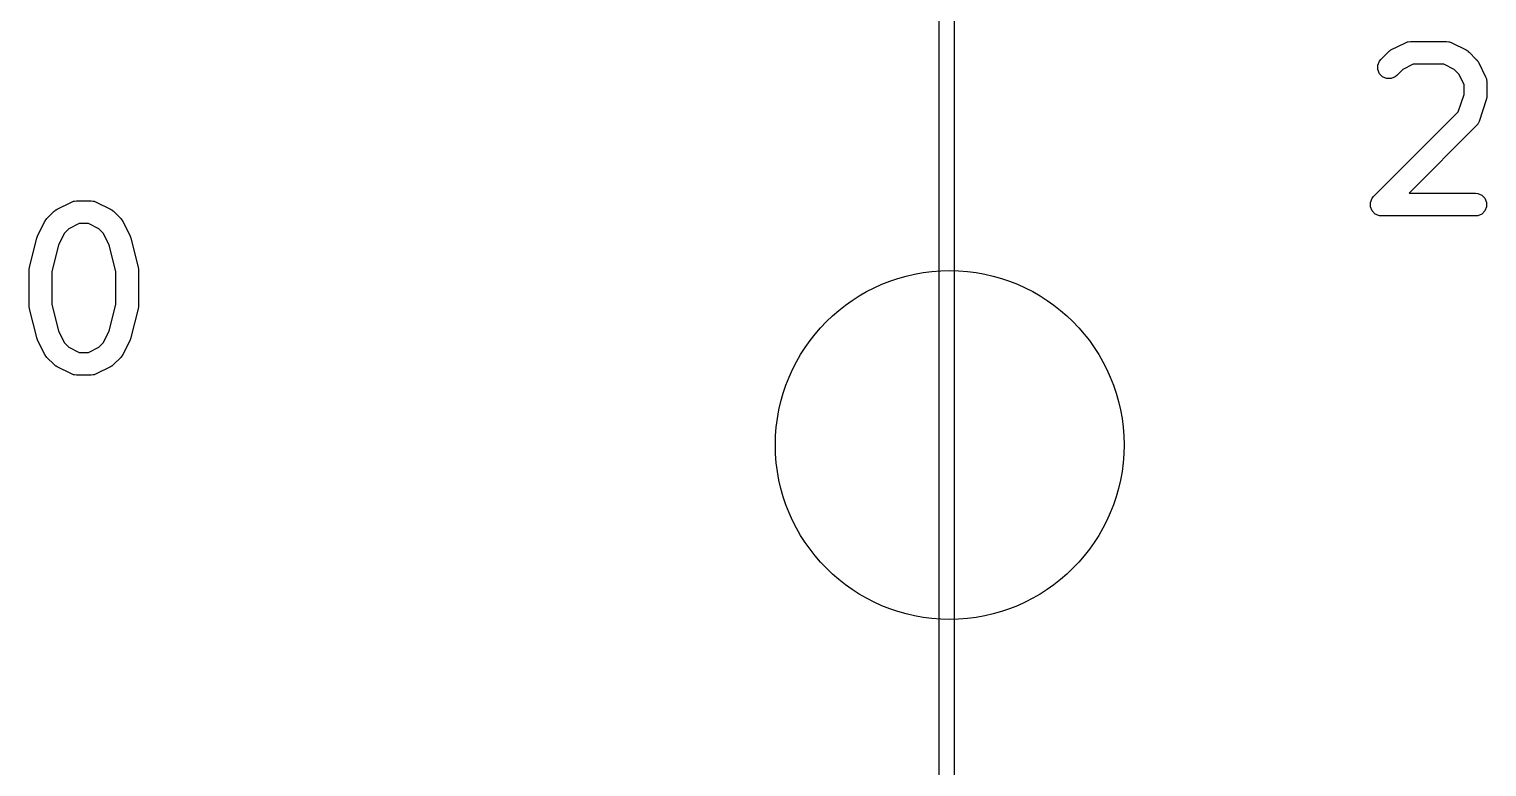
# Model space of a CAD drawing. Extents: x 0.58 to 7.69, y -5.21 to -0.56.
# Drawn here: x 1.9715 to 2.3502, y -1.2269 to -1.0354 of the extents above; entities that cross this region are included whole.
import ezdxf

# ---------------------------------------------------------------- set-up
doc = ezdxf.new("R2010")
doc.units = 0
doc.header["$MEASUREMENT"] = 0
doc.layers.add('BLACK', color=7, linetype='CONTINUOUS')

msp = doc.modelspace()

# ---------------------------------------------------------------- linework, layer by layer
at = {"layer": 'BLACK', "linetype": 'CONTINUOUS'}
for p, q in [((2.21181, -0.75236), (2.21181, -1.25923)), ((2.20787, -1.25923), (2.20787, -0.88701)), ((2.3245, -1.04132), (2.32472, -1.04113)), ((2.32472, -1.04113), (2.32477, -1.04107)), ((2.32477, -1.04107), (2.32486, -1.04101)), ((2.32486, -1.04101), (2.32494, -1.04095)), ((2.32494, -1.04095), (2.32502, -1.04092)), ((2.32502, -1.04092), (2.32526, -1.04076)), ((2.32526, -1.04076), (2.32901, -1.03889)), ((2.32901, -1.03889), (2.32955, -1.03868)), ((2.32955, -1.03868), (2.32966, -1.03867)), ((2.32966, -1.03867), (2.32976, -1.03863)), ((2.32976, -1.03863), (2.33033, -1.03858)), ((2.33033, -1.03858), (2.33971, -1.03858)), ((2.33971, -1.03858), (2.34028, -1.03863)), ((2.34028, -1.03863), (2.34038, -1.03867)), ((2.34038, -1.03867), (2.34049, -1.03868)), ((2.34049, -1.03868), (2.34103, -1.03889)), ((2.34103, -1.03889), (2.34478, -1.04076)), ((2.34478, -1.04076), (2.34503, -1.04092)), ((2.34503, -1.04092), (2.3451, -1.04095)), ((2.3451, -1.04095), (2.34518, -1.04101)), ((2.34518, -1.04101), (2.34527, -1.04107)), ((2.34527, -1.04107), (2.34532, -1.04113)), ((2.34532, -1.04113), (2.34554, -1.04132)), ((2.32181, -1.0447), (2.32225, -1.04364)), ((2.32181, -1.04585), (2.32181, -1.0447)), ((2.32225, -1.04364), (2.32262, -1.04319)), ((2.32262, -1.04319), (2.3245, -1.04132)), ((2.33103, -1.04448), (2.32833, -1.04583)), ((2.33901, -1.04448), (2.33103, -1.04448)), ((2.34171, -1.04583), (2.33901, -1.04448)), ((2.34554, -1.04132), (2.34742, -1.04319)), ((2.34742, -1.04319), (2.34761, -1.04342)), ((2.34761, -1.04342), (2.34766, -1.04347)), ((2.34766, -1.04347), (2.34772, -1.04356)), ((2.34772, -1.04356), (2.34779, -1.04364)), ((2.34779, -1.04364), (2.34782, -1.04371)), ((2.34782, -1.04371), (2.34797, -1.04396)), ((2.34797, -1.04396), (2.34985, -1.04771)), ((2.32225, -1.04692), (2.32181, -1.04585)), ((2.32307, -1.04773), (2.32225, -1.04692)), ((2.32413, -1.04817), (2.32307, -1.04773)), ((2.32529, -1.04817), (2.32413, -1.04817)), ((2.32635, -1.04773), (2.32529, -1.04817)), ((2.3268, -1.04737), (2.32635, -1.04773)), ((2.32833, -1.04583), (2.3268, -1.04737)), ((2.34291, -1.04703), (2.34171, -1.04583)), ((2.34425, -1.04972), (2.34291, -1.04703)), ((2.34985, -1.04771), (2.35005, -1.04825)), ((2.35005, -1.04825), (2.35006, -1.04835)), ((2.35006, -1.04835), (2.3501, -1.04845)), ((2.3501, -1.04845), (2.35016, -1.04903)), ((2.34275, -1.05681), (2.34425, -1.0523)), ((2.34425, -1.0523), (2.34425, -1.04972)), ((2.35016, -1.04903), (2.35016, -1.05278)), ((2.35001, -1.05371), (2.34813, -1.05933)), ((2.35007, -1.05343), (2.35001, -1.05371)), ((2.3501, -1.05335), (2.35007, -1.05343)), ((2.35011, -1.05325), (2.3501, -1.05335)), ((2.35014, -1.05315), (2.35011, -1.05325)), ((2.35016, -1.05278), (2.35013, -1.05307)), ((2.35013, -1.05307), (2.35014, -1.05315)), ((2.32075, -1.07881), (2.34275, -1.05681)), ((2.34779, -1.06004), (2.34742, -1.06049)), ((2.34783, -1.05994), (2.34779, -1.06004)), ((2.3479, -1.05986), (2.34783, -1.05994)), ((2.34813, -1.05933), (2.3479, -1.05986)), ((2.34742, -1.06049), (2.32996, -1.07795)), ((2.32038, -1.07926), (2.32075, -1.07881)), ((2.32996, -1.07795), (2.34721, -1.07795)), ((2.34721, -1.07795), (2.34778, -1.078)), ((2.34778, -1.078), (2.34885, -1.07844)), ((2.34885, -1.07844), (2.34966, -1.07926)), ((1.97613, -1.08453), (1.978, -1.08265)), ((1.978, -1.08265), (1.97823, -1.08247)), ((1.97823, -1.08247), (1.97828, -1.08241)), ((1.97828, -1.08241), (1.97837, -1.08235)), ((1.97837, -1.08235), (1.97845, -1.08229)), ((1.97845, -1.08229), (1.97852, -1.08226)), ((1.97852, -1.08226), (1.97877, -1.0821)), ((1.97877, -1.0821), (1.98252, -1.08023)), ((1.98252, -1.08023), (1.98306, -1.08002)), ((1.98306, -1.08002), (1.98317, -1.08001)), ((1.98317, -1.08001), (1.98326, -1.07997)), ((1.98326, -1.07997), (1.98384, -1.07991)), ((1.98384, -1.07991), (1.98759, -1.07991)), ((1.98759, -1.07991), (1.98817, -1.07997)), ((1.98817, -1.07997), (1.98826, -1.08001)), ((1.98826, -1.08001), (1.98837, -1.08002)), ((1.98837, -1.08002), (1.98891, -1.08023)), ((1.98891, -1.08023), (1.99266, -1.0821)), ((1.99266, -1.0821), (1.99291, -1.08226)), ((1.99291, -1.08226), (1.99298, -1.08229)), ((1.99298, -1.08229), (1.99306, -1.08235)), ((1.99306, -1.08235), (1.99315, -1.08241)), ((1.99315, -1.08241), (1.9932, -1.08247)), ((1.9932, -1.08247), (1.99343, -1.08265)), ((1.99343, -1.08265), (1.9953, -1.08453)), ((2.31994, -1.08032), (2.32038, -1.07926)), ((2.31994, -1.08147), (2.31994, -1.08032)), ((2.32038, -1.08254), (2.31994, -1.08147)), ((2.32119, -1.08335), (2.32038, -1.08254)), ((2.34966, -1.08254), (2.34885, -1.08335)), ((2.34966, -1.07926), (2.3501, -1.08032)), ((2.3501, -1.08147), (2.34966, -1.08254)), ((2.3501, -1.08032), (2.3501, -1.08147)), ((1.9737, -1.08905), (1.97557, -1.0853)), ((1.97557, -1.0853), (1.97573, -1.08505)), ((1.97573, -1.08505), (1.97576, -1.08498)), ((1.97576, -1.08498), (1.97583, -1.08489)), ((1.97583, -1.08489), (1.97588, -1.08481)), ((1.97588, -1.08481), (1.97594, -1.08475)), ((1.97594, -1.08475), (1.97613, -1.08453)), ((1.98454, -1.08582), (1.98184, -1.08717)), ((1.98689, -1.08582), (1.98454, -1.08582)), ((1.98959, -1.08717), (1.98689, -1.08582)), ((1.9953, -1.08453), (1.99549, -1.08475)), ((1.99549, -1.08475), (1.99555, -1.08481)), ((1.99555, -1.08481), (1.9956, -1.08489)), ((1.9956, -1.08489), (1.99567, -1.08498)), ((1.99567, -1.08498), (1.9957, -1.08505)), ((1.9957, -1.08505), (1.99585, -1.0853)), ((1.99585, -1.0853), (1.99773, -1.08905)), ((2.32226, -1.08379), (2.32119, -1.08335)), ((2.32283, -1.08385), (2.32226, -1.08379)), ((2.34721, -1.08385), (2.32283, -1.08385)), ((2.34778, -1.08379), (2.34721, -1.08385)), ((2.34885, -1.08335), (2.34778, -1.08379)), ((1.9716, -1.09715), (1.97348, -1.08965)), ((1.97348, -1.08965), (1.97349, -1.08961)), ((1.97349, -1.08959), (1.97358, -1.08935)), ((1.97349, -1.08961), (1.97349, -1.08959)), ((1.97358, -1.08935), (1.97367, -1.0891)), ((1.97367, -1.0891), (1.97368, -1.08909)), ((1.97368, -1.08909), (1.9737, -1.08905)), ((1.98064, -1.08837), (1.97913, -1.0914)), ((1.98184, -1.08717), (1.98064, -1.08837)), ((1.99079, -1.08837), (1.98959, -1.08717)), ((1.9923, -1.0914), (1.99079, -1.08837)), ((1.99773, -1.08905), (1.99775, -1.08909)), ((1.99775, -1.08909), (1.99776, -1.0891)), ((1.99776, -1.0891), (1.99784, -1.08935)), ((1.99784, -1.08935), (1.99794, -1.08959)), ((1.99794, -1.08959), (1.99794, -1.08961)), ((1.99794, -1.08961), (1.99795, -1.08965)), ((1.99795, -1.08965), (1.99983, -1.09715)), ((1.97913, -1.0914), (1.97742, -1.09823)), ((1.99401, -1.09823), (1.9923, -1.0914)), ((1.97151, -1.09786), (1.97152, -1.09776)), ((1.97151, -1.10724), (1.97151, -1.09786)), ((1.97152, -1.09772), (1.97155, -1.09751)), ((1.97152, -1.09776), (1.97152, -1.09772)), ((1.97155, -1.09751), (1.97157, -1.09729)), ((1.97157, -1.09729), (1.97159, -1.09725)), ((1.97159, -1.09725), (1.9716, -1.09715)), ((1.99983, -1.09715), (1.99984, -1.09725)), ((1.99984, -1.09725), (1.99986, -1.09729)), ((1.99986, -1.09729), (1.99988, -1.09751)), ((1.99988, -1.09751), (1.99991, -1.09772)), ((1.99991, -1.09772), (1.99991, -1.09776)), ((1.99991, -1.09776), (1.99992, -1.09786)), ((1.99992, -1.09786), (1.99992, -1.10724)), ((1.97742, -1.09823), (1.97742, -1.10688)), ((1.99401, -1.10688), (1.99401, -1.09823)), ((1.97152, -1.10734), (1.97151, -1.10724)), ((1.97152, -1.10738), (1.97152, -1.10734)), ((1.97155, -1.1076), (1.97152, -1.10738)), ((1.97157, -1.10781), (1.97155, -1.1076)), ((1.97159, -1.10786), (1.97157, -1.10781)), ((1.9716, -1.10795), (1.97159, -1.10786)), ((1.97348, -1.11545), (1.9716, -1.10795)), ((1.97742, -1.10688), (1.97913, -1.11371)), ((1.9923, -1.11371), (1.99401, -1.10688)), ((1.99983, -1.10795), (1.99795, -1.11545)), ((1.99984, -1.10786), (1.99983, -1.10795)), ((1.99986, -1.10781), (1.99984, -1.10786)), ((1.99988, -1.1076), (1.99986, -1.10781)), ((1.99991, -1.10738), (1.99988, -1.1076)), ((1.99992, -1.10724), (1.99991, -1.10734)), ((1.99991, -1.10734), (1.99991, -1.10738)), ((1.97349, -1.1155), (1.97348, -1.11545)), ((1.97349, -1.11552), (1.97349, -1.1155)), ((1.97358, -1.11576), (1.97349, -1.11552)), ((1.97367, -1.116), (1.97358, -1.11576)), ((1.97368, -1.11602), (1.97367, -1.116)), ((1.9737, -1.11606), (1.97368, -1.11602)), ((1.97557, -1.11981), (1.9737, -1.11606)), ((1.97913, -1.11371), (1.98064, -1.11674)), ((1.98064, -1.11674), (1.98184, -1.11794)), ((1.98959, -1.11794), (1.99079, -1.11674)), ((1.99079, -1.11674), (1.9923, -1.11371)), ((1.99773, -1.11606), (1.99585, -1.11981)), ((1.99775, -1.11602), (1.99773, -1.11606)), ((1.99776, -1.116), (1.99775, -1.11602)), ((1.99784, -1.11576), (1.99776, -1.116)), ((1.99794, -1.11552), (1.99784, -1.11576)), ((1.99795, -1.11545), (1.99794, -1.1155)), ((1.99794, -1.1155), (1.99794, -1.11552)), ((1.97573, -1.12006), (1.97557, -1.11981)), ((1.97576, -1.12013), (1.97573, -1.12006)), ((1.97583, -1.12021), (1.97576, -1.12013)), ((1.97588, -1.1203), (1.97583, -1.12021)), ((1.97594, -1.12035), (1.97588, -1.1203)), ((1.97613, -1.12058), (1.97594, -1.12035)), ((1.978, -1.12245), (1.97613, -1.12058)), ((1.98184, -1.11794), (1.98454, -1.11928)), ((1.98454, -1.11928), (1.98689, -1.11928)), ((1.98689, -1.11928), (1.98959, -1.11794)), ((1.9953, -1.12058), (1.99343, -1.12245)), ((1.99549, -1.12035), (1.9953, -1.12058)), ((1.99555, -1.1203), (1.99549, -1.12035)), ((1.9956, -1.12021), (1.99555, -1.1203)), ((1.99567, -1.12013), (1.9956, -1.12021)), ((1.9957, -1.12006), (1.99567, -1.12013)), ((1.99585, -1.11981), (1.9957, -1.12006)), ((1.97823, -1.12264), (1.978, -1.12245)), ((1.97828, -1.12269), (1.97823, -1.12264)), ((1.97837, -1.12275), (1.97828, -1.12269)), ((1.97845, -1.12282), (1.97837, -1.12275)), ((1.97852, -1.12285), (1.97845, -1.12282)), ((1.97877, -1.123), (1.97852, -1.12285)), ((1.98252, -1.12488), (1.97877, -1.123)), ((1.99266, -1.123), (1.98891, -1.12488)), ((1.99291, -1.12285), (1.99266, -1.123)), ((1.99298, -1.12282), (1.99291, -1.12285)), ((1.99306, -1.12275), (1.99298, -1.12282)), ((1.99315, -1.12269), (1.99306, -1.12275)), ((1.9932, -1.12264), (1.99315, -1.12269)), ((1.99343, -1.12245), (1.9932, -1.12264)), ((1.98306, -1.12508), (1.98252, -1.12488)), ((1.98317, -1.12509), (1.98306, -1.12508)), ((1.98326, -1.12513), (1.98317, -1.12509)), ((1.98384, -1.12519), (1.98326, -1.12513)), ((1.98759, -1.12519), (1.98384, -1.12519)), ((1.98817, -1.12513), (1.98759, -1.12519)), ((1.98826, -1.12509), (1.98817, -1.12513)), ((1.98837, -1.12508), (1.98826, -1.12509)), ((1.98891, -1.12488), (1.98837, -1.12508))]:
    msp.add_line(p, q, dxfattribs=at)
at = {"layer": 'BLACK'}
msp.add_circle((2.21063, -1.14331), 0.04528, dxfattribs=at)

doc.saveas('drawing.dxf')
